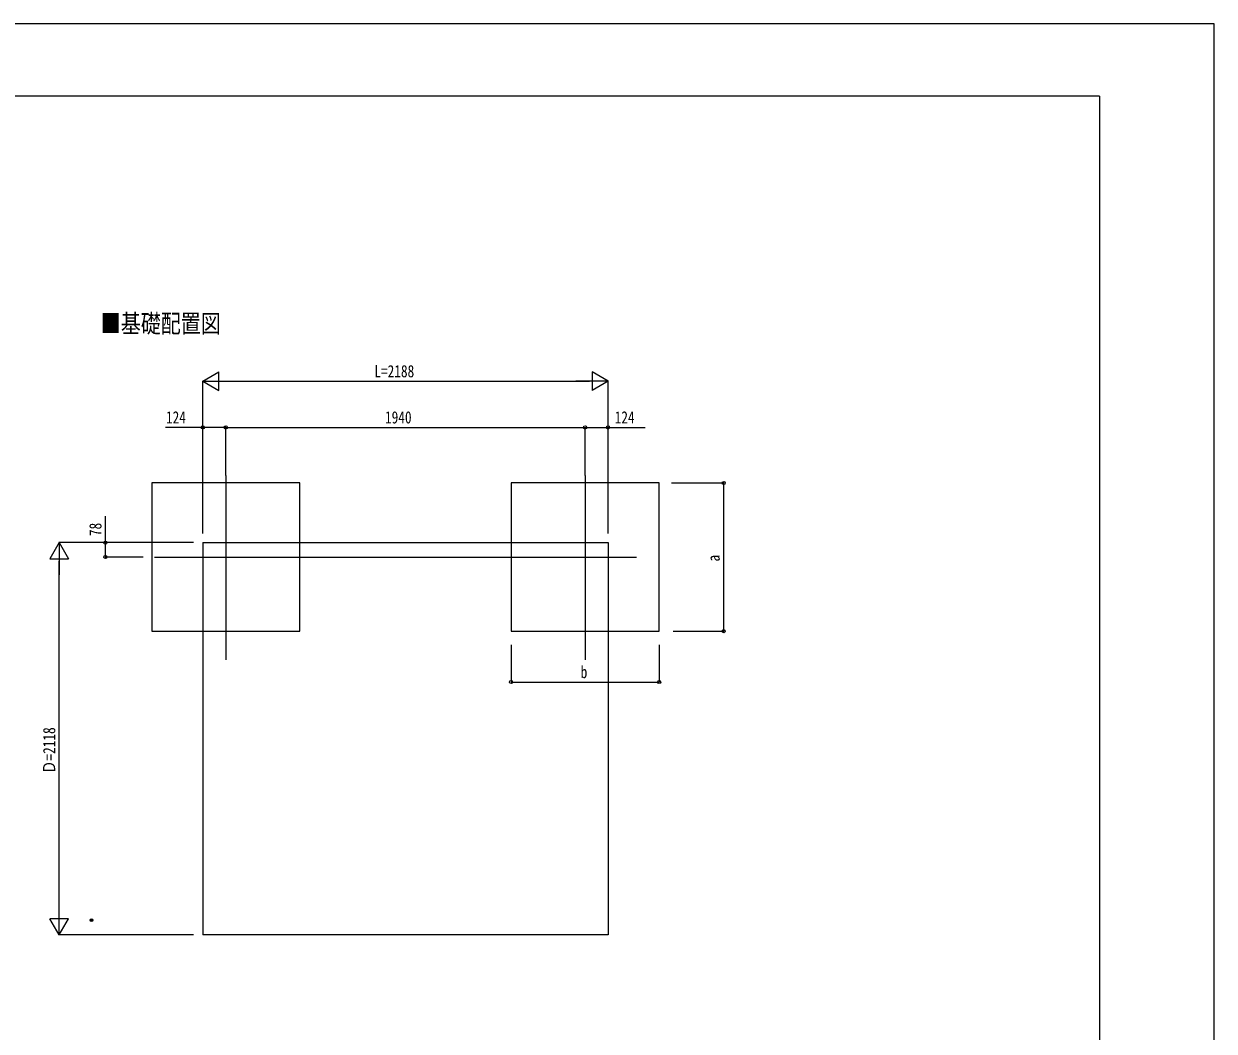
# Model space of a CAD drawing. Units: millimetres, scale not verified. Extents: x -8410 to 8410, y -5940 to 5940.
# Drawn here: x 1983 to 8410, y 500 to 5940 of the extents above; entities that cross this region are included whole.
import ezdxf
from ezdxf.enums import TextEntityAlignment as Align

# ---------------------------------------------------------------- set-up
doc = ezdxf.new("R2010")
doc.units = ezdxf.units.MM
doc.header["$LTSCALE"] = 30
doc.header["$PDMODE"] = 32
doc.header["$PDSIZE"] = 15
for name, color, linetype in [('0-2_USER1', 3, 'Continuous'), ('0-3_YKK_12', 2, 'Continuous'), ('0-5_YKK_A1', 4, 'Continuous'), ('0-6_YKK_D', 6, 'Continuous'), ('0-7_YKK_ZWAK', 7, 'Continuous')]:
    doc.layers.add(name, color=color, linetype=linetype)
doc.styles.add('ＭＳ ゴシック', font='')
doc.styles.get('ＭＳ ゴシック').set_extended_font_data('MS Gothic')

msp = doc.modelspace()

# ---------------------------------------------------------------- linework, layer by layer
at = {"layer": '0-3_YKK_12'}
for p, q in [((3073.69, 3500.4), (3073.69, 2505.23)), ((5013.69, 3500.4), (5013.69, 2505.23)), ((2688.73, 3060.31), (5291.83, 3060.31))]:
    msp.add_line(p, q, dxfattribs=at)
at = {"layer": '0-5_YKK_A1'}
for p, q in [((2949.69, 3138.11), (5137.69, 3138.11)), ((2949.69, 3138.11), (2949.69, 1019.73)), ((5137.69, 3138.11), (5137.69, 1019.73)), ((5137.69, 1019.73), (2949.69, 1019.73))]:
    msp.add_line(p, q, dxfattribs=at)
for points in [[(2673.69, 2660.31), (3473.69, 2660.31), (3473.69, 3460.31), (2673.69, 3460.31)], [(4613.69, 2660.31), (5413.69, 2660.31), (5413.69, 3460.31), (4613.69, 3460.31)]]:
    msp.add_lwpolyline(points, close=True, dxfattribs=at)
msp.add_point((2348.47, 1100.01), dxfattribs=at)
at = {"layer": '0-6_YKK_D'}
for p, q in [((2949.69, 4010.31), (3036.3, 4060.31)), ((3036.3, 3960.31), (3036.3, 4060.31)), ((5137.69, 4010.31), (5051.09, 4060.31)), ((5051.09, 4060.31), (5051.09, 3960.31)), ((2949.69, 3188.11), (2949.69, 4011.31)), ((2949.69, 4010.31), (3036.3, 3960.31)), ((2949.69, 4010.31), (3122.9, 4010.31)), ((3049.69, 4010.31), (5037.69, 4010.31)), ((5137.69, 4010.31), (4964.49, 4010.31)), ((5137.69, 4010.31), (5051.09, 3960.31)), ((5137.69, 3188.11), (5137.69, 4011.31)), ((2949.69, 3188.11), (2949.69, 3761.31)), ((3073.69, 3501.4), (3073.69, 3761.31)), ((3073.69, 3501.4), (3073.69, 3761.31)), ((3073.69, 3760.31), (5013.69, 3760.31)), ((5013.69, 3501.4), (5013.69, 3761.31)), ((5013.69, 3501.4), (5013.69, 3761.31)), ((5137.69, 3188.11), (5137.69, 3761.31)), ((5480.85, 3460.31), (5762.8, 3460.31)), ((5761.8, 2660.31), (5761.8, 3460.31)), ((2173.69, 3138.11), (2123.69, 3051.51)), ((2899.69, 3138.11), (2172.69, 3138.11)), ((2173.69, 3138.11), (2223.69, 3051.51)), ((2173.69, 3138.11), (2173.69, 2964.91)), ((2896.69, 3138.11), (2422.69, 3138.11)), ((2123.69, 3051.51), (2223.69, 3051.51)), ((2173.69, 1119.73), (2173.69, 3038.11)), ((2628.25, 3060.31), (2422.69, 3060.31)), ((5488.69, 2660.31), (5762.8, 2660.31)), ((4613.69, 2586.12), (4613.69, 2384.31)), ((5413.69, 2586.3), (5413.69, 2384.31)), ((4613.69, 2385.31), (5413.69, 2385.31)), ((2173.69, 1019.73), (2173.69, 1192.94)), ((2173.69, 1019.73), (2123.69, 1106.33)), ((2223.69, 1106.33), (2123.69, 1106.33)), ((2173.69, 1019.73), (2223.69, 1106.33)), ((2899.69, 1019.73), (2172.69, 1019.73))]:
    msp.add_line(p, q, dxfattribs=at)
for points in [[(3073.69, 3760.31), (2949.69, 3760.31), (2749.16, 3760.31)], [(5013.69, 3760.31), (5137.69, 3760.31), (5338.23, 3760.31)], [(2423.69, 3060.31), (2423.69, 3138.11), (2423.69, 3280.38)]]:
    msp.add_lwpolyline(points, dxfattribs=at)
for centre in [(2949.69, 3760.31), (3073.69, 3760.31), (3073.69, 3760.31), (5013.69, 3760.31), (5013.69, 3760.31), (5137.69, 3760.31), (5761.8, 3460.31), (2423.69, 3138.11), (2423.69, 3060.31), (5761.8, 2660.31), (4613.69, 2385.31), (5413.69, 2385.31)]:
    msp.add_circle(centre, 8.5, dxfattribs=at)
at = {"layer": '0-7_YKK_ZWAK'}
for q in [(-7809.96, 5550), (7790.04, -5050)]:
    msp.add_line((7790.04, 5550), q, dxfattribs=at)
msp.add_lwpolyline([(-8410, -5940), (8410, -5940), (8410, 5940), (-8410, 5940)], close=True, dxfattribs=at)

# ---------------------------------------------------------------- texts
at = {"layer": '0-2_USER1', "style": 'ＭＳ ゴシック', "width": 0.8}
msp.add_text('■基礎配置図', height=98.97, dxfattribs=at).set_placement((2398.88, 4242.41), align=Align.BOTTOM_LEFT)
at = {"layer": '0-6_YKK_D', "style": 'ＭＳ ゴシック', "width": 0.8}
for s, p in [('L=2188', (3875.69, 4011.31)), ('124', (2750.83, 3761.98)), ('1940', (3933.29, 3761.98)), ('124', (5173.36, 3761.98)), ('b', (4989.69, 2386.65))]:
    msp.add_text(s, height=65.98, dxfattribs=at).set_placement(p, align=Align.BOTTOM_LEFT)
for s, p in [('78', (2422.36, 3173.45)), ('a', (5760.13, 3036.31)), ('Ｄ=2118', (2172.69, 1889.32))]:
    msp.add_text(s, height=65.98, rotation=90, dxfattribs=at).set_placement(p, align=Align.BOTTOM_LEFT)

doc.saveas('drawing.dxf')
